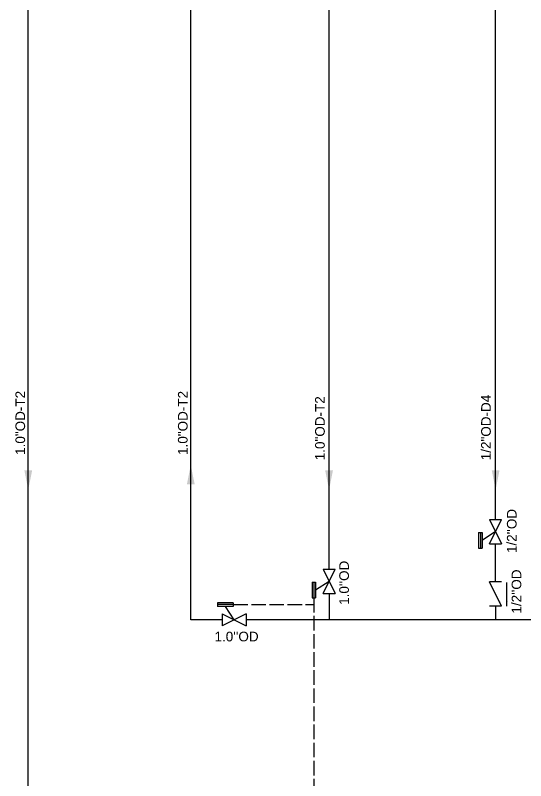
# Model space of a CAD drawing. Header units: inches. Extents: x 14435 to 21465, y 2728 to 7693.
# Drawn here: x 15171.7 to 15383.2, y 5942.3 to 6259.2 of the extents above; entities that cross this region are included whole.
import ezdxf

# ---------------------------------------------------------------- set-up
doc = ezdxf.new("R2010")
doc.units = ezdxf.units.IN
doc.header["$MEASUREMENT"] = 0
doc.linetypes.add('ACAD_ISO02W100', pattern=[15, 12, -3])
for name, color, linetype in [('A---SIGLD-CONN-EL', 7, 'Continuous'), ('P---PLINB-CA005', 7, 'Continuous'), ('P---PLINB-CA049', 7, 'Continuous'), ('P---PLINB-TCUR086', 7, 'Continuous'), ('P---PLINB-TCUS060', 7, 'Continuous'), ('P---PLIND-TEXT-25-35', 7, 'Continuous'), ('P---TANKB-V06', 7, 'Continuous')]:
    doc.layers.add(name, color=color, linetype=linetype)
doc.layers.add('Layer4', color=7, linetype='Continuous', true_color=0xffffff)
doc.layers.add('Valve', color=6, linetype='Continuous', lineweight=25)
doc.styles.add('ARIAL', font='arial.ttf', dxfattribs={"height": 4})
doc.styles.get("Standard").update_dxf_attribs({"font": 'arial.ttf'})
doc.dimstyles.new('ISO-25', dxfattribs={"dimtxt": 2.5, "dimasz": 2.5, "dimexe": 1.25, "dimexo": 0.625, "dimtad": 1, "dimtxsty": 'Standard', "dimcen": 2.5, "dimadec": 0, "dimazin": 0, "dimtfac": 1, "dimtmove": 0, "dimatfit": 3, "dimfxl": 1, "dimarcsym": 0})
doc.dimstyles.get("Standard").update_dxf_attribs({"dimtxt": 0.18, "dimasz": 0.18, "dimexe": 0.18, "dimexo": 0.0625, "dimgap": 0.09, "dimtad": 0, "dimtih": 1, "dimtoh": 1, "dimdec": 4, "dimzin": 0, "dimdsep": 46, "dimtxsty": 'Standard', "dimcen": 0.09, "dimadec": 0, "dimazin": 0, "dimtfac": 1, "dimtdec": 4, "dimtofl": 0, "dimtmove": 0, "dimatfit": 3, "dimfxl": 1, "dimtolj": 1, "dimtzin": 0, "dimarcsym": 0})

# ---------------------------------------------------------------- blocks, each defined once
blk = doc.blocks.new('APV')
at = {"color": 6}
blk.add_line((1637.22, 801.29), (1640.82, 806.87), dxfattribs=at)
at = {"layer": 'Valve'}
for p, q in [((1637.59, 808.35), (1644.05, 808.35)), ((1637.59, 808.35), (1637.59, 806.87)), ((1644.05, 808.35), (1644.05, 806.87)), ((1637.59, 807.61), (1644.05, 807.61)), ((1637.59, 806.87), (1644.05, 806.87)), ((1632.22, 803.79), (1632.22, 798.79)), ((1642.22, 803.79), (1632.22, 798.79)), ((1632.22, 803.79), (1642.22, 798.79)), ((1642.22, 803.79), (1642.22, 798.79))]:
    blk.add_line(p, q, dxfattribs=at)
blk = doc.blocks.new('phi_16460456618')
at = {"color": 0, "linetype": 'ByBlock'}
blk.add_blockref('APV', (-1637.22, -801.29), dxfattribs=at)
at = {"flags": 1}
blk.add_attdef('PHI_CONNECTIONPOINT', (-5, 0), '', height=0.1, rotation=180, dxfattribs=at)
for tag, p in [('PHI_INSERTPOINT', (0, 0)), ('PHI_CONNECTIONPOINT', (5, 0))]:
    blk.add_attdef(tag, p, '', height=0.1, dxfattribs=at)
at = {"color": 7}
for tag, p in [('PRJ_TAG_B', (-13.53, -6.4)), ('DNCALC', (-9.38, -11.66))]:
    blk.add_attdef(tag, p, '', height=3.5, dxfattribs=at)
blk = doc.blocks.new('phi_16460456699')
at = {"color": 0, "linetype": 'ByBlock'}
blk.add_blockref('APV', (-1637.22, -801.29), dxfattribs=at)
at = {"flags": 1}
blk.add_attdef('PHI_CONNECTIONPOINT', (-5, 0), '', height=0.1, rotation=180, dxfattribs=at)
for tag, p in [('PHI_INSERTPOINT', (0, 0)), ('PHI_CONNECTIONPOINT', (5, 0))]:
    blk.add_attdef(tag, p, '', height=0.1, dxfattribs=at)
at = {"color": 7}
for tag, p in [('PRJ_TAG_B', (-13.53, -6.4)), ('DNCALC', (-9.38, -11.66))]:
    blk.add_attdef(tag, p, '', height=3.5, dxfattribs=at)
blk = doc.blocks.new('A$C73A0612B')
at = {"layer": 'Valve'}
for p, q in [((0, 12.63), (0, 0)), ((25.25, 12.63), (25.25, 0))]:
    blk.add_line(p, q, dxfattribs=at)
at = {"color": 6}
blk.add_leader([(25.25, 12.63), (0, 0)], dimstyle='Standard', override={"dimasz": 5}, dxfattribs=at)
blk = doc.blocks.new('phi_15826258899')
at = {"color": 0, "linetype": 'ByBlock', "xscale": 0.4, "yscale": 0.4, "zscale": 0.4}
blk.add_blockref('A$C73A0612B', (-5.05, -2.53), dxfattribs=at)
at = {"flags": 1}
blk.add_attdef('PHI_CONNECTIONPOINT', (-5.05, 0), '', height=0.1, rotation=180, dxfattribs=at)
for tag, p in [('PHI_INSERTPOINT', (0, 0)), ('PHI_CONNECTIONPOINT', (5.05, 0))]:
    blk.add_attdef(tag, p, '', height=0.1, dxfattribs=at)
for tag, p in [('TAG_PRJ', (-5.8, -5.6)), ('CODE', (-3.82, -8.78)), ('DNCALC', (-3.82, -12.17))]:
    blk.add_attdef(tag, p, '', height=2.5)

msp = doc.modelspace()

# ---------------------------------------------------------------- linework, layer by layer
at = {"color": 1}
msp.add_line((15301.72, 6029.82), (15301.73, 6473.14), dxfattribs=at)
at = {"color": 1, "elevation": 0.22}
msp.add_lwpolyline([(15301.72, 6019.82), (15301.72, 6008.87)], dxfattribs=at)
at = {"color": 1}
msp.add_solid([(15300.11, 6070.79), (15301.73, 6062.79), (15303.34, 6070.79)], dxfattribs=at)
at = {"layer": 'A---SIGLD-CONN-EL', "color": 1, "linetype": 'ACAD_ISO02W100', "ltscale": 0.5}
for p, q in [((15295.4, 6017.99), (15295.4, 5904.86)), ((15262.03, 6015.19), (15295.4, 6015.19))]:
    msp.add_line(p, q, dxfattribs=at)
at = {"layer": 'P---PLINB-CA049', "color": 152, "linetype": 'Continuous', "ltscale": 0.1}
for p, q in [((15370.74, 6050.41), (15370.74, 6313.65)), ((15370.74, 6045.39), (15370.74, 6045.43)), ((15370.73, 6024.62), (15370.74, 6040.41))]:
    msp.add_line(p, q, dxfattribs=at)
at = {"layer": 'P---PLINB-CA049', "color": 152, "linetype": 'Continuous', "ltscale": 0.1, "elevation": -2.14}
msp.add_lwpolyline([(15370.73, 6014.52), (15370.73, 6008.87)], dxfattribs=at)
at = {"layer": 'P---PLINB-CA049', "color": 152, "linetype": 'Continuous', "ltscale": 0.1}
msp.add_solid([(15369.13, 6070.79), (15370.74, 6062.79), (15372.35, 6070.79)], dxfattribs=at)
at = {"layer": 'P---PLINB-TCUR086', "color": 5, "linetype": 'Continuous', "ltscale": 0.1}
for points in [[(15298.49, 6008.87), (15267.4, 6008.87)], [(15282.29, 6008.87), (15282.29, 6008.87)], [(15471.39, 6008.87), (15298.49, 6008.87)]]:
    msp.add_lwpolyline(points, dxfattribs=at)
at = {"layer": 'P---PLINB-TCUS060', "color": 5, "linetype": 'Continuous', "ltscale": 0.1}
for p, q in [((15177.1, 5892.49), (15177.1, 6473.14)), ((15244.44, 6008.87), (15244.45, 6473.14)), ((15257.4, 6008.87), (15244.44, 6008.87))]:
    msp.add_line(p, q, dxfattribs=at)
for points in [[(15242.83, 6065), (15244.44, 6073), (15246.05, 6065)], [(15175.49, 6070.8), (15177.1, 6062.8), (15178.71, 6070.8)]]:
    msp.add_solid(points, dxfattribs=at)

# ---------------------------------------------------------------- block references
at = {"color": 150, "extrusion": (-1.68912e-32, 1.22465e-16, -1), "rotation": 270}
msp.add_blockref('phi_16460456699', (-15301.72, 6024.82), dxfattribs=at)
at = {"color": 150, "extrusion": (1.22465e-16, 2.439e-32, -1)}
msp.add_blockref('phi_16460456699', (-15262.4, 6008.87), dxfattribs=at)
at = {"layer": 'P---PLINB-CA005', "rotation": 269.9999999999999}
msp.add_blockref('phi_15826258899', (15370.7, 6019.57), dxfattribs=at)
at = {"layer": 'P---TANKB-V06', "extrusion": (-4.68864e-32, 1.22465e-16, -1), "rotation": 270}
msp.add_blockref('phi_16460456618', (-15370.73, 6045.41), dxfattribs=at)

# ---------------------------------------------------------------- texts
at = {"layer": 'Layer4', "color": 7, "char_height": 4, "attachment_point": 1, "rotation": 90, "style": 'ARIAL'}
for s, insert in [('1.0"OD-T2', (15171.79, 6077.2)), ('1.0"OD-T2', (15239.12, 6077.18)), ('1/2"OD-D4', (15364.74, 6074.98)), ('1.0"OD-T2', (15295.95, 6074.98))]:
    msp.add_mtext_dynamic_manual_height_columns(s, width=41.8058, gutter_width=12.5, heights=[0], dxfattribs=dict(at, insert=insert))
at = {"layer": 'P---PLIND-TEXT-25-35'}
for s, p in [("1/2''OD", (15379.42, 6036.55)), ("1.0''OD", (15309.95, 6015.1)), ("1/2''OD", (15381.37, 6011.48))]:
    msp.add_text(s, height=4, rotation=90, dxfattribs=at).set_placement(p)
msp.add_text("1.0''OD", height=4, dxfattribs=at).set_placement((15254.26, 5999.98))

# ---------------------------------------------------------------- leaders
msp.add_leader([(15375.35, 6014.52), (15375.35, 6024.39)], dimstyle='ISO-25', override={"dimtxt": 3.5, "dimasz": 2, "dimexe": 1.4, "dimgap": 0.625, "dimtad": 0, "dimclrt": 2, "dimtix": 1, "dimarcsym": 1})

doc.saveas('drawing.dxf')
